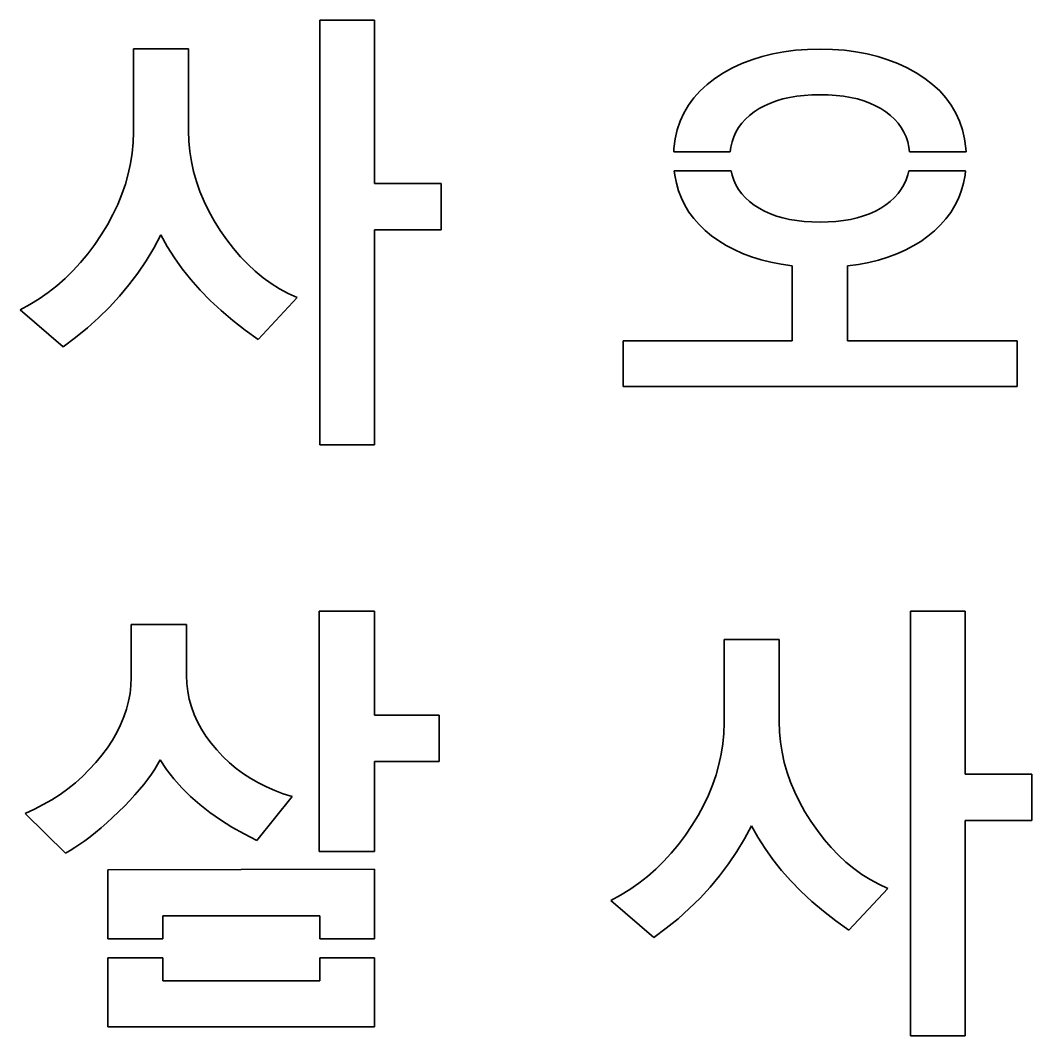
# Model space of a CAD drawing. Extents: x 480 to 710, y 306 to 536.
# Drawn here: x 599.3 to 652.4, y 363 to 416.3 of the extents above; entities that cross this region are included whole.
import ezdxf

# ---------------------------------------------------------------- set-up
doc = ezdxf.new("R2010")
doc.units = 0

msp = doc.modelspace()

# ---------------------------------------------------------------- linework, layer by layer
at = {"color": 7, "lineweight": 35}
for p, q in [((615.006775, 394.014648), (615.006775, 416.29248)), ((651.59375, 397.08667), (630.921204, 397.08667)), ((645.992554, 363.014648), (645.992554, 385.29248))]:
    msp.add_line(p, q, dxfattribs=at)
at = {"color": 7, "lineweight": 35, "ltscale": 0.071892}
for p, q in [((615.006775, 416.29248), (617.882446, 416.29248)), ((617.882446, 394.014648), (615.006775, 394.014648)), ((645.992554, 385.29248), (648.868225, 385.29248)), ((615.006775, 368.100006), (617.882446, 368.100006)), ((617.882446, 367.100006), (615.006775, 367.100006)), ((648.868225, 363.014648), (645.992554, 363.014648))]:
    msp.add_line(p, q, dxfattribs=at)
at = {"color": 7, "lineweight": 35, "ltscale": 0.213943}
for p, q in [((617.882446, 416.29248), (617.882446, 407.734741)), ((648.868225, 385.29248), (648.868225, 376.734741))]:
    msp.add_line(p, q, dxfattribs=at)
at = {"color": 7, "lineweight": 35, "ltscale": 0.109425}
for p, q in [((605.236389, 410.425659), (605.236389, 414.802673)), ((636.222168, 379.425659), (636.222168, 383.802673))]:
    msp.add_line(p, q, dxfattribs=at)
at = {"color": 7, "lineweight": 35, "ltscale": 0.072182}
msp.add_line((605.236389, 414.802673), (608.123657, 414.802673), dxfattribs=at)
at = {"color": 7, "lineweight": 35, "ltscale": 0.107693}
for p, q in [((608.123657, 414.802673), (608.123657, 410.494934)), ((639.109375, 383.802673), (639.109375, 379.494934))]:
    msp.add_line(p, q, dxfattribs=at)
at = {"color": 7, "lineweight": 35, "ltscale": 0.014494}
msp.add_line((638.210022, 414.395569), (638.773071, 414.533813), dxfattribs=at)
at = {"color": 7, "lineweight": 35, "ltscale": 0.014902}
msp.add_line((638.773071, 414.533813), (639.359375, 414.641357), dxfattribs=at)
at = {"color": 7, "lineweight": 35, "ltscale": 0.015358}
msp.add_line((639.359375, 414.641357), (639.968872, 414.71814), dxfattribs=at)
at = {"color": 7, "lineweight": 35, "ltscale": 0.015859}
msp.add_line((639.968872, 414.71814), (640.601563, 414.764221), dxfattribs=at)
at = {"color": 7, "lineweight": 35, "ltscale": 0.016402}
msp.add_line((640.601563, 414.764221), (641.257446, 414.779602), dxfattribs=at)
at = {"color": 7, "lineweight": 35, "ltscale": 0.01624}
msp.add_line((641.257446, 414.779602), (641.90686, 414.764221), dxfattribs=at)
at = {"color": 7, "lineweight": 35, "ltscale": 0.015718}
msp.add_line((641.90686, 414.764221), (642.533875, 414.71814), dxfattribs=at)
at = {"color": 7, "lineweight": 35, "ltscale": 0.015235}
msp.add_line((642.533875, 414.71814), (643.138428, 414.641357), dxfattribs=at)
at = {"color": 7, "lineweight": 35, "ltscale": 0.014802}
msp.add_line((643.138428, 414.641357), (643.720642, 414.533813), dxfattribs=at)
at = {"color": 7, "lineweight": 35, "ltscale": 0.014414}
msp.add_line((643.720642, 414.533813), (644.280396, 414.395569), dxfattribs=at)
at = {"color": 7, "lineweight": 35, "ltscale": 0.013614}
msp.add_line((636.660095, 413.796539), (637.153503, 414.026947), dxfattribs=at)
at = {"color": 7, "lineweight": 35, "ltscale": 0.013848}
msp.add_line((637.153503, 414.026947), (637.670166, 414.226624), dxfattribs=at)
at = {"color": 7, "lineweight": 35, "ltscale": 0.014142}
msp.add_line((637.670166, 414.226624), (638.210022, 414.395569), dxfattribs=at)
at = {"color": 7, "lineweight": 35, "ltscale": 0.014082}
msp.add_line((644.280396, 414.395569), (644.817749, 414.226624), dxfattribs=at)
at = {"color": 7, "lineweight": 35, "ltscale": 0.013809}
for p, q in [((644.817749, 414.226624), (645.332764, 414.026947)), ((608.539429, 407.830017), (608.722351, 407.308838)), ((639.525146, 376.830017), (639.708069, 376.308838))]:
    msp.add_line(p, q, dxfattribs=at)
at = {"color": 7, "lineweight": 35, "ltscale": 0.013595}
msp.add_line((645.332764, 414.026947), (645.825317, 413.796539), dxfattribs=at)
at = {"color": 7, "lineweight": 35, "ltscale": 0.013346}
msp.add_line((635.742859, 413.243591), (636.18988, 413.535431), dxfattribs=at)
at = {"color": 7, "lineweight": 35, "ltscale": 0.013446}
msp.add_line((636.18988, 413.535431), (636.660095, 413.796539), dxfattribs=at)
at = {"color": 7, "lineweight": 35, "ltscale": 0.013445}
msp.add_line((645.825317, 413.796539), (646.295471, 413.535431), dxfattribs=at)
at = {"color": 7, "lineweight": 35, "ltscale": 0.013362}
msp.add_line((646.295471, 413.535431), (646.743225, 413.243591), dxfattribs=at)
at = {"color": 7, "lineweight": 35, "ltscale": 0.012577}
msp.add_line((634.959167, 412.584351), (635.329224, 412.925171), dxfattribs=at)
at = {"color": 7, "lineweight": 35, "ltscale": 0.01305}
msp.add_line((635.329224, 412.925171), (635.742859, 413.243591), dxfattribs=at)
at = {"color": 7, "lineweight": 35, "ltscale": 0.013072}
msp.add_line((646.743225, 413.243591), (647.157959, 412.925171), dxfattribs=at)
at = {"color": 7, "lineweight": 35, "ltscale": 0.012595}
msp.add_line((647.157959, 412.925171), (647.528992, 412.584351), dxfattribs=at)
at = {"color": 7, "lineweight": 35, "ltscale": 0.01221}
msp.add_line((634.632629, 412.221161), (634.959167, 412.584351), dxfattribs=at)
at = {"color": 7, "lineweight": 35, "ltscale": 0.010256}
for p, q in [((640.830017, 412.379944), (640.420654, 412.352936)), ((640.420654, 405.737946), (640.830017, 405.71109))]:
    msp.add_line(p, q, dxfattribs=at)
at = {"color": 7, "lineweight": 35, "ltscale": 0.010688}
for p, q in [((641.257446, 412.388977), (640.830017, 412.379944)), ((640.830017, 405.71109), (641.257446, 405.702148))]:
    msp.add_line(p, q, dxfattribs=at)
at = {"color": 7, "lineweight": 35, "ltscale": 0.010687}
msp.add_line((641.684814, 412.379944), (641.257446, 412.388977), dxfattribs=at)
at = {"color": 7, "lineweight": 35, "ltscale": 0.010249}
msp.add_line((642.093872, 412.352936), (641.684814, 412.379944), dxfattribs=at)
at = {"color": 7, "lineweight": 35, "ltscale": 0.012224}
msp.add_line((647.528992, 412.584351), (647.856384, 412.221161), dxfattribs=at)
at = {"color": 7, "lineweight": 35, "ltscale": 0.011958}
msp.add_line((634.349609, 411.835541), (634.632629, 412.221161), dxfattribs=at)
at = {"color": 7, "lineweight": 35, "ltscale": 0.008239}
msp.add_line((638.645874, 411.947571), (638.345276, 411.812439), dxfattribs=at)
at = {"color": 7, "lineweight": 35, "ltscale": 0.008487}
msp.add_line((638.964539, 412.064667), (638.645874, 411.947571), dxfattribs=at)
at = {"color": 7, "lineweight": 35, "ltscale": 0.008778}
msp.add_line((639.301392, 412.163757), (638.964539, 412.064667), dxfattribs=at)
at = {"color": 7, "lineweight": 35, "ltscale": 0.009103}
msp.add_line((639.656372, 412.244843), (639.301392, 412.163757), dxfattribs=at)
at = {"color": 7, "lineweight": 35, "ltscale": 0.009458}
msp.add_line((640.029419, 412.307892), (639.656372, 412.244843), dxfattribs=at)
at = {"color": 7, "lineweight": 35, "ltscale": 0.009845}
for p, q in [((640.420654, 412.352936), (640.029419, 412.307892)), ((640.029419, 405.782684), (640.420654, 405.737946))]:
    msp.add_line(p, q, dxfattribs=at)
at = {"color": 7, "lineweight": 35, "ltscale": 0.00983}
msp.add_line((642.484497, 412.307892), (642.093872, 412.352936), dxfattribs=at)
at = {"color": 7, "lineweight": 35, "ltscale": 0.009439}
msp.add_line((642.85675, 412.244812), (642.484497, 412.307892), dxfattribs=at)
at = {"color": 7, "lineweight": 35, "ltscale": 0.009078}
msp.add_line((643.210693, 412.163757), (642.85675, 412.244812), dxfattribs=at)
at = {"color": 7, "lineweight": 35, "ltscale": 0.008747}
msp.add_line((643.546265, 412.064667), (643.210693, 412.163757), dxfattribs=at)
at = {"color": 7, "lineweight": 35, "ltscale": 0.008452}
msp.add_line((643.863403, 411.947571), (643.546265, 412.064667), dxfattribs=at)
at = {"color": 7, "lineweight": 35, "ltscale": 0.008199}
msp.add_line((644.162231, 411.812439), (643.863403, 411.947571), dxfattribs=at)
at = {"color": 7, "lineweight": 35, "ltscale": 0.011969}
msp.add_line((647.856384, 412.221161), (648.140137, 411.835541), dxfattribs=at)
at = {"color": 7, "lineweight": 35, "ltscale": 0.011824}
msp.add_line((633.914185, 410.99707), (634.110107, 411.427521), dxfattribs=at)
at = {"color": 7, "lineweight": 35, "ltscale": 0.011828}
msp.add_line((634.110107, 411.427521), (634.349609, 411.835541), dxfattribs=at)
at = {"color": 7, "lineweight": 35, "ltscale": 0.007648}
msp.add_line((637.798584, 411.488159), (637.556091, 411.301636), dxfattribs=at)
at = {"color": 7, "lineweight": 35, "ltscale": 0.007871}
msp.add_line((638.062866, 411.659302), (637.798584, 411.488159), dxfattribs=at)
at = {"color": 7, "lineweight": 35, "ltscale": 0.008031}
msp.add_line((638.345276, 411.812439), (638.062866, 411.659302), dxfattribs=at)
at = {"color": 7, "lineweight": 35, "ltscale": 0.00799}
msp.add_line((644.442749, 411.659302), (644.162231, 411.812439), dxfattribs=at)
at = {"color": 7, "lineweight": 35, "ltscale": 0.007825}
msp.add_line((644.704834, 411.488159), (644.442749, 411.659302), dxfattribs=at)
at = {"color": 7, "lineweight": 35, "ltscale": 0.007604}
msp.add_line((644.945068, 411.301636), (644.704834, 411.488159), dxfattribs=at)
at = {"color": 7, "lineweight": 35, "ltscale": 0.011836}
msp.add_line((648.140137, 411.835541), (648.380249, 411.427521), dxfattribs=at)
at = {"color": 7, "lineweight": 35, "ltscale": 0.011829}
for p, q in [((648.380249, 411.427521), (648.576721, 410.99707)), ((636.749451, 404.258301), (636.330322, 404.477905))]:
    msp.add_line(p, q, dxfattribs=at)
at = {"color": 7, "lineweight": 35, "ltscale": 0.011944}
msp.add_line((633.761841, 410.54425), (633.914185, 410.99707), dxfattribs=at)
at = {"color": 7, "lineweight": 35, "ltscale": 0.006981}
msp.add_line((637.147705, 410.890503), (636.981812, 410.665863), dxfattribs=at)
at = {"color": 7, "lineweight": 35, "ltscale": 0.00714}
msp.add_line((637.339172, 411.102417), (637.147705, 410.890503), dxfattribs=at)
at = {"color": 7, "lineweight": 35, "ltscale": 0.007363}
msp.add_line((637.556091, 411.301636), (637.339172, 411.102417), dxfattribs=at)
at = {"color": 7, "lineweight": 35, "ltscale": 0.007328}
msp.add_line((645.160095, 411.102417), (644.945068, 411.301636), dxfattribs=at)
at = {"color": 7, "lineweight": 35, "ltscale": 0.00711}
msp.add_line((645.349792, 410.890503), (645.160095, 411.102417), dxfattribs=at)
at = {"color": 7, "lineweight": 35, "ltscale": 0.006959}
msp.add_line((645.51416, 410.665863), (645.349792, 410.890503), dxfattribs=at)
at = {"color": 7, "lineweight": 35, "ltscale": 0.011947}
msp.add_line((648.576721, 410.99707), (648.729492, 410.54425), dxfattribs=at)
at = {"color": 7, "lineweight": 35, "ltscale": 0.013773}
for p, q in [((605.219543, 409.875), (605.236389, 410.425659)), ((636.205322, 378.875), (636.222168, 379.425659))]:
    msp.add_line(p, q, dxfattribs=at)
at = {"color": 7, "lineweight": 35, "ltscale": 0.013527}
for p, q in [((608.123657, 410.494934), (608.140259, 409.954102)), ((639.109375, 379.494934), (639.125977, 378.954102))]:
    msp.add_line(p, q, dxfattribs=at)
at = {"color": 7, "lineweight": 35, "ltscale": 0.012188}
msp.add_line((633.652954, 410.069031), (633.761841, 410.54425), dxfattribs=at)
at = {"color": 7, "lineweight": 35, "ltscale": 0.006879}
msp.add_line((636.841431, 410.428528), (636.726563, 410.178497), dxfattribs=at)
at = {"color": 7, "lineweight": 35, "ltscale": 0.006894}
msp.add_line((636.981812, 410.665863), (636.841431, 410.428528), dxfattribs=at)
at = {"color": 7, "lineweight": 35, "ltscale": 0.006877}
msp.add_line((645.653259, 410.428528), (645.51416, 410.665863), dxfattribs=at)
at = {"color": 7, "lineweight": 35, "ltscale": 0.006868}
msp.add_line((645.76709, 410.178497), (645.653259, 410.428528), dxfattribs=at)
at = {"color": 7, "lineweight": 35, "ltscale": 0.01219}
msp.add_line((648.729492, 410.54425), (648.838623, 410.069031), dxfattribs=at)
at = {"color": 7, "lineweight": 35, "ltscale": 0.013755}
for p, q in [((605.168945, 409.327118), (605.219543, 409.875)), ((636.154724, 378.327118), (636.205322, 378.875))]:
    msp.add_line(p, q, dxfattribs=at)
at = {"color": 7, "lineweight": 35, "ltscale": 0.01348}
for p, q in [((608.140259, 409.954102), (608.190186, 409.417206)), ((639.125977, 378.954102), (639.175903, 378.417206))]:
    msp.add_line(p, q, dxfattribs=at)
at = {"color": 7, "lineweight": 35, "ltscale": 0.012548}
msp.add_line((633.587646, 409.571381), (633.652954, 410.069031), dxfattribs=at)
at = {"color": 7, "lineweight": 35, "ltscale": 0.007068}
msp.add_line((636.637268, 409.915771), (636.573486, 409.64032), dxfattribs=at)
at = {"color": 7, "lineweight": 35, "ltscale": 0.006937}
msp.add_line((636.726563, 410.178497), (636.637268, 409.915771), dxfattribs=at)
at = {"color": 7, "lineweight": 35, "ltscale": 0.006931}
msp.add_line((645.855591, 409.915771), (645.76709, 410.178497), dxfattribs=at)
at = {"color": 7, "lineweight": 35, "ltscale": 0.007065}
msp.add_line((645.918823, 409.64032), (645.855591, 409.915771), dxfattribs=at)
at = {"color": 7, "lineweight": 35, "ltscale": 0.012549}
msp.add_line((648.838623, 410.069031), (648.904114, 409.571381), dxfattribs=at)
at = {"color": 7, "lineweight": 35, "ltscale": 0.01379}
for p, q in [((605.084656, 408.782013), (605.168945, 409.327118)), ((636.070435, 377.782013), (636.154724, 378.327118))]:
    msp.add_line(p, q, dxfattribs=at)
at = {"color": 7, "lineweight": 35, "ltscale": 0.013486}
for p, q in [((608.190186, 409.417206), (608.273315, 408.884216)), ((639.175903, 378.417206), (639.259033, 377.884216))]:
    msp.add_line(p, q, dxfattribs=at)
at = {"color": 7, "lineweight": 35, "ltscale": 0.004288}
for p, q in [((633.580505, 409.399994), (633.587646, 409.571381)), ((648.904114, 409.571381), (648.911316, 409.399994))]:
    msp.add_line(p, q, dxfattribs=at)
at = {"color": 7, "lineweight": 35, "ltscale": 0.074025}
msp.add_line((633.580505, 409.399994), (636.541504, 409.399994), dxfattribs=at)
at = {"color": 7, "lineweight": 35, "ltscale": 0.006061}
msp.add_line((636.573486, 409.64032), (636.541504, 409.399994), dxfattribs=at)
at = {"color": 7, "lineweight": 35, "ltscale": 0.00606}
msp.add_line((645.9505, 409.399994), (645.918823, 409.64032), dxfattribs=at)
at = {"color": 7, "lineweight": 35, "ltscale": 0.07402}
msp.add_line((645.9505, 409.399994), (648.911316, 409.399994), dxfattribs=at)
at = {"color": 7, "lineweight": 35, "ltscale": 0.013876}
for p, q in [((604.966614, 408.239685), (605.084656, 408.782013)), ((635.952393, 377.239655), (636.070435, 377.782013))]:
    msp.add_line(p, q, dxfattribs=at)
at = {"color": 7, "lineweight": 35, "ltscale": 0.013543}
for p, q in [((608.273315, 408.884216), (608.389709, 408.355164)), ((639.259033, 377.884216), (639.375488, 377.355164))]:
    msp.add_line(p, q, dxfattribs=at)
at = {"color": 7, "lineweight": 35, "ltscale": 0.014013}
msp.add_line((604.81488, 407.700104), (604.966614, 408.239685), dxfattribs=at)
at = {"color": 7, "lineweight": 35, "ltscale": 0.013652}
msp.add_line((608.389709, 408.355164), (608.539429, 407.830017), dxfattribs=at)
at = {"color": 7, "lineweight": 35, "ltscale": 0.005923}
msp.add_line((633.632202, 408.164612), (633.605286, 408.399994), dxfattribs=at)
at = {"color": 7, "lineweight": 35, "ltscale": 0.074515}
msp.add_line((636.585876, 408.399994), (633.605286, 408.399994), dxfattribs=at)
at = {"color": 7, "lineweight": 35, "ltscale": 0.010677}
msp.add_line((633.715088, 407.745667), (633.632202, 408.164612), dxfattribs=at)
at = {"color": 7, "lineweight": 35, "ltscale": 0.005754}
msp.add_line((636.585876, 408.399994), (636.637268, 408.175629), dxfattribs=at)
at = {"color": 7, "lineweight": 35, "ltscale": 0.006999}
for p, q in [((636.637268, 408.175629), (636.726563, 407.910278)), ((636.981812, 407.419464), (637.147705, 407.19397))]:
    msp.add_line(p, q, dxfattribs=at)
at = {"color": 7, "lineweight": 35, "ltscale": 0.00697}
msp.add_line((645.766174, 407.916748), (645.855103, 408.181), dxfattribs=at)
at = {"color": 7, "lineweight": 35, "ltscale": 0.005617}
msp.add_line((645.855103, 408.181), (645.905273, 408.399994), dxfattribs=at)
at = {"color": 7, "lineweight": 35, "ltscale": 0.074535}
msp.add_line((648.886658, 408.399994), (645.905273, 408.399994), dxfattribs=at)
at = {"color": 7, "lineweight": 35, "ltscale": 0.010735}
msp.add_line((648.859192, 408.159973), (648.775757, 407.738739), dxfattribs=at)
at = {"color": 7, "lineweight": 35, "ltscale": 0.00604}
msp.add_line((648.886658, 408.399994), (648.859192, 408.159973), dxfattribs=at)
at = {"color": 7, "lineweight": 35, "ltscale": 0.014199}
for p, q in [((604.629395, 407.1633), (604.81488, 407.700104)), ((635.615112, 376.1633), (635.800598, 376.700104))]:
    msp.add_line(p, q, dxfattribs=at)
at = {"color": 7, "lineweight": 35, "ltscale": 0.087195}
for p, q in [((617.882446, 407.734741), (621.370239, 407.734741)), ((621.370239, 405.297913), (617.882446, 405.297913))]:
    msp.add_line(p, q, dxfattribs=at)
at = {"color": 7, "lineweight": 35, "ltscale": 0.060921}
for p, q in [((621.370239, 407.734741), (621.370239, 405.297913)), ((621.266296, 379.829865), (621.266296, 377.393036)), ((652.355957, 376.734741), (652.355957, 374.297913))]:
    msp.add_line(p, q, dxfattribs=at)
at = {"color": 7, "lineweight": 35, "ltscale": 0.010475}
msp.add_line((633.831055, 407.343018), (633.715088, 407.745667), dxfattribs=at)
at = {"color": 7, "lineweight": 35, "ltscale": 0.006925}
msp.add_line((636.726563, 407.910278), (636.841431, 407.658234), dxfattribs=at)
at = {"color": 7, "lineweight": 35, "ltscale": 0.006924}
msp.add_line((636.841431, 407.658234), (636.981812, 407.419464), dxfattribs=at)
at = {"color": 7, "lineweight": 35, "ltscale": 0.006908}
msp.add_line((645.512085, 407.427094), (645.651855, 407.665466), dxfattribs=at)
at = {"color": 7, "lineweight": 35, "ltscale": 0.006902}
msp.add_line((645.651855, 407.665466), (645.766174, 407.916748), dxfattribs=at)
at = {"color": 7, "lineweight": 35, "ltscale": 0.010537}
msp.add_line((648.775757, 407.738739), (648.658936, 407.333771), dxfattribs=at)
at = {"color": 7, "lineweight": 35, "ltscale": 0.014431}
for p, q in [((604.410217, 406.629272), (604.629395, 407.1633)), ((635.395935, 375.629272), (635.615112, 376.1633))]:
    msp.add_line(p, q, dxfattribs=at)
at = {"color": 7, "lineweight": 35, "ltscale": 0.014016}
for p, q in [((608.722351, 407.308838), (608.938538, 406.791565)), ((639.708069, 376.308838), (639.924255, 375.791565))]:
    msp.add_line(p, q, dxfattribs=at)
at = {"color": 7, "lineweight": 35, "ltscale": 0.010354}
msp.add_line((633.980225, 406.956635), (633.831055, 407.343018), dxfattribs=at)
at = {"color": 7, "lineweight": 35, "ltscale": 0.007146}
msp.add_line((637.147705, 407.19397), (637.339172, 406.98175), dxfattribs=at)
at = {"color": 7, "lineweight": 35, "ltscale": 0.007136}
msp.add_line((645.156372, 406.989136), (645.346924, 407.20166), dxfattribs=at)
at = {"color": 7, "lineweight": 35, "ltscale": 0.006987}
msp.add_line((645.346924, 407.20166), (645.512085, 407.427094), dxfattribs=at)
at = {"color": 7, "lineweight": 35, "ltscale": 0.010417}
msp.add_line((648.658936, 407.333771), (648.508728, 406.945099), dxfattribs=at)
at = {"color": 7, "lineweight": 35, "ltscale": 0.01471}
for p, q in [((604.157288, 406.098022), (604.410217, 406.629272)), ((635.143005, 375.098022), (635.395935, 375.629272))]:
    msp.add_line(p, q, dxfattribs=at)
at = {"color": 7, "lineweight": 35, "ltscale": 0.014269}
for p, q in [((608.938538, 406.791565), (609.187988, 406.278198)), ((639.924255, 375.791565), (640.173706, 375.278198))]:
    msp.add_line(p, q, dxfattribs=at)
at = {"color": 7, "lineweight": 35, "ltscale": 0.010314}
msp.add_line((634.162537, 406.586548), (633.980225, 406.956635), dxfattribs=at)
at = {"color": 7, "lineweight": 35, "ltscale": 0.010355}
msp.add_line((634.37793, 406.232758), (634.162537, 406.586548), dxfattribs=at)
at = {"color": 7, "lineweight": 35, "ltscale": 0.007358}
msp.add_line((637.339172, 406.98175), (637.556091, 406.782837), dxfattribs=at)
at = {"color": 7, "lineweight": 35, "ltscale": 0.007635}
msp.add_line((637.556091, 406.782837), (637.798584, 406.597168), dxfattribs=at)
at = {"color": 7, "lineweight": 35, "ltscale": 0.007857}
msp.add_line((637.798584, 406.597168), (638.062866, 406.427124), dxfattribs=at)
at = {"color": 7, "lineweight": 35, "ltscale": 0.007846}
msp.add_line((644.435974, 406.431793), (644.699036, 406.602966), dxfattribs=at)
at = {"color": 7, "lineweight": 35, "ltscale": 0.007628}
msp.add_line((644.699036, 406.602966), (644.94043, 406.789581), dxfattribs=at)
at = {"color": 7, "lineweight": 35, "ltscale": 0.007351}
msp.add_line((644.94043, 406.789581), (645.156372, 406.989136), dxfattribs=at)
at = {"color": 7, "lineweight": 35, "ltscale": 0.010425}
msp.add_line((648.325195, 406.572693), (648.108215, 406.216583), dxfattribs=at)
at = {"color": 7, "lineweight": 35, "ltscale": 0.010379}
msp.add_line((648.508728, 406.945099), (648.325195, 406.572693), dxfattribs=at)
at = {"color": 7, "lineweight": 35, "ltscale": 0.01503}
for p, q in [((603.870667, 405.56955), (604.157288, 406.098022)), ((634.856384, 374.56955), (635.143005, 375.098022))]:
    msp.add_line(p, q, dxfattribs=at)
at = {"color": 7, "lineweight": 35, "ltscale": 0.014566}
for p, q in [((609.187988, 406.278198), (609.470703, 405.768768)), ((640.173706, 375.278198), (640.456421, 374.768768))]:
    msp.add_line(p, q, dxfattribs=at)
at = {"color": 7, "lineweight": 35, "ltscale": 0.01048}
msp.add_line((634.626526, 405.895233), (634.37793, 406.232758), dxfattribs=at)
at = {"color": 7, "lineweight": 35, "ltscale": 0.00802}
msp.add_line((638.062866, 406.427124), (638.345276, 406.274963), dxfattribs=at)
at = {"color": 7, "lineweight": 35, "ltscale": 0.00823}
msp.add_line((638.345276, 406.274963), (638.645874, 406.140717), dxfattribs=at)
at = {"color": 7, "lineweight": 35, "ltscale": 0.008481}
msp.add_line((638.645874, 406.140717), (638.964539, 406.024353), dxfattribs=at)
at = {"color": 7, "lineweight": 35, "ltscale": 0.008774}
msp.add_line((638.964539, 406.024353), (639.301392, 405.925903), dxfattribs=at)
at = {"color": 7, "lineweight": 35, "ltscale": 0.008736}
msp.add_line((643.203491, 405.927338), (643.538574, 406.026428), dxfattribs=at)
at = {"color": 7, "lineweight": 35, "ltscale": 0.008453}
msp.add_line((643.538574, 406.026428), (643.855774, 406.143555), dxfattribs=at)
at = {"color": 7, "lineweight": 35, "ltscale": 0.008204}
msp.add_line((643.855774, 406.143555), (644.154846, 406.278656), dxfattribs=at)
at = {"color": 7, "lineweight": 35, "ltscale": 0.008003}
msp.add_line((644.154846, 406.278656), (644.435974, 406.431793), dxfattribs=at)
at = {"color": 7, "lineweight": 35, "ltscale": 0.010551}
msp.add_line((648.108215, 406.216583), (647.85791, 405.87677), dxfattribs=at)
at = {"color": 7, "lineweight": 35, "ltscale": 0.015391}
for p, q in [((603.550293, 405.043854), (603.870667, 405.56955)), ((634.536011, 374.043854), (634.856384, 374.56955))]:
    msp.add_line(p, q, dxfattribs=at)
at = {"color": 7, "lineweight": 35, "ltscale": 0.014903}
for p, q in [((609.470703, 405.768768), (609.786682, 405.263275)), ((640.456421, 374.768768), (640.7724, 374.263275))]:
    msp.add_line(p, q, dxfattribs=at)
at = {"color": 7, "lineweight": 35, "ltscale": 0.010683}
msp.add_line((634.908325, 405.574005), (634.626526, 405.895233), dxfattribs=at)
at = {"color": 7, "lineweight": 35, "ltscale": 0.010958}
msp.add_line((635.223145, 405.269043), (634.908325, 405.574005), dxfattribs=at)
at = {"color": 7, "lineweight": 35, "ltscale": 0.0091}
msp.add_line((639.301392, 405.925903), (639.656372, 405.845337), dxfattribs=at)
at = {"color": 7, "lineweight": 35, "ltscale": 0.009457}
msp.add_line((639.656372, 405.845337), (640.029419, 405.782684), dxfattribs=at)
at = {"color": 7, "lineweight": 35, "ltscale": 0.010635}
msp.add_line((641.257446, 405.702148), (641.682739, 405.711151), dxfattribs=at)
at = {"color": 7, "lineweight": 35, "ltscale": 0.010202}
msp.add_line((641.682739, 405.711151), (642.089905, 405.738159), dxfattribs=at)
at = {"color": 7, "lineweight": 35, "ltscale": 0.009795}
msp.add_line((642.089905, 405.738159), (642.479126, 405.783203), dxfattribs=at)
at = {"color": 7, "lineweight": 35, "ltscale": 0.009412}
msp.add_line((642.479126, 405.783203), (642.850281, 405.846283), dxfattribs=at)
at = {"color": 7, "lineweight": 35, "ltscale": 0.00906}
msp.add_line((642.850281, 405.846283), (643.203491, 405.927338), dxfattribs=at)
at = {"color": 7, "lineweight": 35, "ltscale": 0.011038}
msp.add_line((647.574219, 405.553223), (647.257141, 405.245972), dxfattribs=at)
at = {"color": 7, "lineweight": 35, "ltscale": 0.010758}
msp.add_line((647.85791, 405.87677), (647.574219, 405.553223), dxfattribs=at)
at = {"color": 7, "lineweight": 35, "ltscale": 0.015434}
for p, q in [((603.204285, 404.532593), (603.550293, 405.043854)), ((634.190002, 373.532593), (634.536011, 374.043854))]:
    msp.add_line(p, q, dxfattribs=at)
at = {"color": 7, "lineweight": 35, "ltscale": 0.01963}
for p, q in [((606.680054, 405.032288), (606.306396, 404.341675)), ((637.665771, 374.032288), (637.292175, 373.341675))]:
    msp.add_line(p, q, dxfattribs=at)
at = {"color": 7, "lineweight": 35, "ltscale": 0.017219}
for p, q in [((607.011719, 404.42865), (606.680054, 405.032288)), ((637.997437, 373.42865), (637.665771, 374.032288))]:
    msp.add_line(p, q, dxfattribs=at)
at = {"color": 7, "lineweight": 35, "ltscale": 0.014873}
for p, q in [((609.786682, 405.263275), (610.126343, 404.774872)), ((640.7724, 374.263275), (641.112061, 373.774872))]:
    msp.add_line(p, q, dxfattribs=at)
at = {"color": 7, "lineweight": 35, "ltscale": 0.282082}
for p, q in [((617.882446, 405.297913), (617.882446, 394.014648)), ((648.868225, 374.297913), (648.868225, 363.014648))]:
    msp.add_line(p, q, dxfattribs=at)
at = {"color": 7, "lineweight": 35, "ltscale": 0.01118}
msp.add_line((635.567139, 404.983276), (635.223145, 405.269043), dxfattribs=at)
at = {"color": 7, "lineweight": 35, "ltscale": 0.011341}
msp.add_line((635.936218, 404.719543), (635.567139, 404.983276), dxfattribs=at)
at = {"color": 7, "lineweight": 35, "ltscale": 0.011379}
msp.add_line((646.911194, 404.958344), (646.540894, 404.693695), dxfattribs=at)
at = {"color": 7, "lineweight": 35, "ltscale": 0.011247}
msp.add_line((647.257141, 405.245972), (646.911194, 404.958344), dxfattribs=at)
at = {"color": 7, "lineweight": 35, "ltscale": 0.015157}
for p, q in [((602.840698, 404.047424), (603.204285, 404.532593)), ((633.826416, 373.047424), (634.190002, 373.532593))]:
    msp.add_line(p, q, dxfattribs=at)
at = {"color": 7, "lineweight": 35, "ltscale": 0.017459}
for p, q in [((607.383118, 403.837219), (607.011719, 404.42865)), ((638.368835, 372.837219), (637.997437, 373.42865))]:
    msp.add_line(p, q, dxfattribs=at)
at = {"color": 7, "lineweight": 35, "ltscale": 0.01447}
for p, q in [((610.126343, 404.774872), (610.480103, 404.316742)), ((641.112061, 373.774872), (641.46582, 373.316742))]:
    msp.add_line(p, q, dxfattribs=at)
at = {"color": 7, "lineweight": 35, "ltscale": 0.011557}
msp.add_line((636.330322, 404.477905), (635.936218, 404.719543), dxfattribs=at)
at = {"color": 7, "lineweight": 35, "ltscale": 0.011817}
msp.add_line((646.146179, 404.452026), (645.727112, 404.233337), dxfattribs=at)
at = {"color": 7, "lineweight": 35, "ltscale": 0.011571}
msp.add_line((646.540894, 404.693695), (646.146179, 404.452026), dxfattribs=at)
at = {"color": 7, "lineweight": 35, "ltscale": 0.014916}
for p, q in [((602.459595, 403.588348), (602.840698, 404.047424)), ((633.445313, 372.588348), (633.826416, 373.047424))]:
    msp.add_line(p, q, dxfattribs=at)
at = {"color": 7, "lineweight": 35, "ltscale": 0.019517}
for p, q in [((606.306396, 404.341675), (605.901611, 403.674133)), ((637.292175, 373.341675), (636.887329, 372.674164))]:
    msp.add_line(p, q, dxfattribs=at)
at = {"color": 7, "lineweight": 35, "ltscale": 0.014106}
for p, q in [((610.480103, 404.316742), (610.8479, 403.888855)), ((641.46582, 373.316742), (641.833618, 372.888855))]:
    msp.add_line(p, q, dxfattribs=at)
at = {"color": 7, "lineweight": 35, "ltscale": 0.013784}
for p, q in [((610.8479, 403.888855), (611.229858, 403.491211)), ((641.833618, 372.888855), (642.215576, 372.491211))]:
    msp.add_line(p, q, dxfattribs=at)
at = {"color": 7, "lineweight": 35, "ltscale": 0.012155}
msp.add_line((637.193726, 404.06076), (636.749451, 404.258301), dxfattribs=at)
at = {"color": 7, "lineweight": 35, "ltscale": 0.012525}
msp.add_line((637.662964, 403.885254), (637.193726, 404.06076), dxfattribs=at)
at = {"color": 7, "lineweight": 35, "ltscale": 0.012941}
msp.add_line((638.157349, 403.731842), (637.662964, 403.885254), dxfattribs=at)
at = {"color": 7, "lineweight": 35, "ltscale": 0.012861}
msp.add_line((644.815918, 403.864929), (644.32373, 403.71521), dxfattribs=at)
at = {"color": 7, "lineweight": 35, "ltscale": 0.012466}
msp.add_line((645.283691, 404.037659), (644.815918, 403.864929), dxfattribs=at)
at = {"color": 7, "lineweight": 35, "ltscale": 0.012117}
msp.add_line((645.727112, 404.233337), (645.283691, 404.037659), dxfattribs=at)
at = {"color": 7, "lineweight": 35, "ltscale": 0.014714}
for p, q in [((602.060913, 403.155365), (602.459595, 403.588348)), ((633.046631, 372.155365), (633.445313, 372.588348))]:
    msp.add_line(p, q, dxfattribs=at)
at = {"color": 7, "lineweight": 35, "ltscale": 0.019451}
for p, q in [((605.901611, 403.674133), (605.465637, 403.029724)), ((636.887329, 372.674164), (636.451416, 372.029724))]:
    msp.add_line(p, q, dxfattribs=at)
at = {"color": 7, "lineweight": 35, "ltscale": 0.017756}
msp.add_line((607.79425, 403.258057), (607.383118, 403.837219), dxfattribs=at)
at = {"color": 7, "lineweight": 35, "ltscale": 0.013504}
for p, q in [((611.229858, 403.491211), (611.625854, 403.12384)), ((642.215576, 372.491211), (642.611572, 372.12384))]:
    msp.add_line(p, q, dxfattribs=at)
at = {"color": 7, "lineweight": 35, "ltscale": 0.013394}
msp.add_line((638.676758, 403.600464), (638.157349, 403.731842), dxfattribs=at)
at = {"color": 7, "lineweight": 35, "ltscale": 0.013882}
msp.add_line((639.221191, 403.49115), (638.676758, 403.600464), dxfattribs=at)
at = {"color": 7, "lineweight": 35, "ltscale": 0.014406}
msp.add_line((639.790771, 403.4039), (639.221191, 403.49115), dxfattribs=at)
at = {"color": 7, "lineweight": 35, "ltscale": 0.098165}
for p, q in [((639.790771, 399.477295), (639.790771, 403.4039)), ((642.70105, 403.4039), (642.70105, 399.477295))]:
    msp.add_line(p, q, dxfattribs=at)
at = {"color": 7, "lineweight": 35, "ltscale": 0.014276}
msp.add_line((643.266357, 403.48468), (642.70105, 403.4039), dxfattribs=at)
at = {"color": 7, "lineweight": 35, "ltscale": 0.013769}
msp.add_line((643.807251, 403.58844), (643.266357, 403.48468), dxfattribs=at)
at = {"color": 7, "lineweight": 35, "ltscale": 0.013295}
msp.add_line((644.32373, 403.71521), (643.807251, 403.58844), dxfattribs=at)
at = {"color": 7, "lineweight": 35, "ltscale": 0.014551}
for p, q in [((601.644714, 402.748505), (602.060913, 403.155365)), ((632.630432, 371.748505), (633.046631, 372.155365))]:
    msp.add_line(p, q, dxfattribs=at)
at = {"color": 7, "lineweight": 35, "ltscale": 0.019433}
msp.add_line((605.465637, 403.029724), (604.998535, 402.408386), dxfattribs=at)
at = {"color": 7, "lineweight": 35, "ltscale": 0.018109}
msp.add_line((608.245117, 402.691101), (607.79425, 403.258057), dxfattribs=at)
at = {"color": 7, "lineweight": 35, "ltscale": 0.013272}
for p, q in [((611.625854, 403.12384), (612.03595, 402.786743)), ((642.611572, 372.12384), (643.021667, 371.786743))]:
    msp.add_line(p, q, dxfattribs=at)
at = {"color": 7, "lineweight": 35, "ltscale": 0.013089}
for p, q in [((612.03595, 402.786743), (612.460144, 402.479889)), ((643.021667, 371.786743), (643.445862, 371.479889))]:
    msp.add_line(p, q, dxfattribs=at)
at = {"color": 7, "lineweight": 35, "ltscale": 0.014351}
msp.add_line((600.759583, 402.013062), (601.210938, 402.367737), dxfattribs=at)
at = {"color": 7, "lineweight": 35, "ltscale": 0.01443}
for p, q in [((601.210938, 402.367737), (601.644714, 402.748505)), ((632.196655, 371.367737), (632.630432, 371.748505))]:
    msp.add_line(p, q, dxfattribs=at)
at = {"color": 7, "lineweight": 35, "ltscale": 0.019465}
for p, q in [((604.998535, 402.408386), (604.500183, 401.81015)), ((635.984253, 371.408386), (635.485901, 370.81015))]:
    msp.add_line(p, q, dxfattribs=at)
at = {"color": 7, "lineweight": 35, "ltscale": 0.018513}
for p, q in [((608.735718, 402.136414), (608.245117, 402.691101)), ((639.721436, 371.136414), (639.230835, 371.691101))]:
    msp.add_line(p, q, dxfattribs=at)
at = {"color": 7, "lineweight": 35, "ltscale": 0.012957}
for p, q in [((612.460144, 402.479889), (612.898438, 402.203278)), ((643.445862, 371.479889), (643.884155, 371.203278))]:
    msp.add_line(p, q, dxfattribs=at)
at = {"color": 7, "lineweight": 35, "ltscale": 0.014313}
msp.add_line((600.29071, 401.684509), (600.759583, 402.013062), dxfattribs=at)
at = {"color": 7, "lineweight": 35, "ltscale": 0.019545}
msp.add_line((604.500183, 401.81015), (603.970642, 401.235016), dxfattribs=at)
at = {"color": 7, "lineweight": 35, "ltscale": 0.018966}
msp.add_line((609.266052, 401.593964), (608.735718, 402.136414), dxfattribs=at)
at = {"color": 7, "lineweight": 35, "ltscale": 0.074776}
for p, q in [((613.817261, 401.740845), (611.784668, 399.54657)), ((644.802979, 370.740875), (642.770386, 368.54657))]:
    msp.add_line(p, q, dxfattribs=at)
at = {"color": 7, "lineweight": 35, "ltscale": 0.012876}
msp.add_line((612.898438, 402.203278), (613.350769, 401.95694), dxfattribs=at)
at = {"color": 7, "lineweight": 35, "ltscale": 0.012853}
msp.add_line((613.350769, 401.95694), (613.817261, 401.740845), dxfattribs=at)
at = {"color": 7, "lineweight": 35, "ltscale": 0.014369}
for p, q in [((599.300293, 401.105682), (599.80426, 401.38205)), ((630.286011, 370.105682), (630.789978, 370.38205))]:
    msp.add_line(p, q, dxfattribs=at)
at = {"color": 7, "lineweight": 35, "ltscale": 0.01432}
for p, q in [((599.80426, 401.38205), (600.29071, 401.684509)), ((630.789978, 370.38205), (631.276428, 370.684509))]:
    msp.add_line(p, q, dxfattribs=at)
at = {"color": 7, "lineweight": 35, "ltscale": 0.019671}
msp.add_line((603.970642, 401.235016), (603.409973, 400.682983), dxfattribs=at)
at = {"color": 7, "lineweight": 35, "ltscale": 0.019463}
msp.add_line((609.836121, 401.063751), (609.266052, 401.593964), dxfattribs=at)
at = {"color": 7, "lineweight": 35, "ltscale": 0.074095}
for p, q in [((601.540771, 399.165466), (599.300293, 401.105682)), ((632.526489, 368.165466), (630.286011, 370.105682))]:
    msp.add_line(p, q, dxfattribs=at)
at = {"color": 7, "lineweight": 35, "ltscale": 0.019845}
msp.add_line((603.409973, 400.682983), (602.818054, 400.154053), dxfattribs=at)
at = {"color": 7, "lineweight": 35, "ltscale": 0.020002}
for p, q in [((610.445923, 400.545776), (609.836121, 401.063751)), ((641.431641, 369.545776), (640.821838, 370.063751))]:
    msp.add_line(p, q, dxfattribs=at)
at = {"color": 7, "lineweight": 35, "ltscale": 0.020064}
for p, q in [((602.818054, 400.154053), (602.195007, 399.648193)), ((633.803833, 369.154053), (633.180786, 368.648193))]:
    msp.add_line(p, q, dxfattribs=at)
at = {"color": 7, "lineweight": 35, "ltscale": 0.020579}
msp.add_line((611.095398, 400.040039), (610.445923, 400.545776), dxfattribs=at)
at = {"color": 7, "lineweight": 35, "ltscale": 0.020326}
msp.add_line((602.195007, 399.648193), (601.540771, 399.165466), dxfattribs=at)
at = {"color": 7, "lineweight": 35, "ltscale": 0.021193}
msp.add_line((611.784668, 399.54657), (611.095398, 400.040039), dxfattribs=at)
at = {"color": 7, "lineweight": 35, "ltscale": 0.059766}
for p, q in [((630.921204, 397.08667), (630.921204, 399.477295)), ((651.59375, 399.477295), (651.59375, 397.08667))]:
    msp.add_line(p, q, dxfattribs=at)
at = {"color": 7, "lineweight": 35, "ltscale": 0.221739}
msp.add_line((630.921204, 399.477295), (639.790771, 399.477295), dxfattribs=at)
at = {"color": 7, "lineweight": 35, "ltscale": 0.222318}
msp.add_line((642.70105, 399.477295), (651.59375, 399.477295), dxfattribs=at)
at = {"color": 7, "lineweight": 35, "ltscale": 0.315285}
msp.add_line((614.983704, 372.681091), (614.983704, 385.29248), dxfattribs=at)
at = {"color": 7, "lineweight": 35, "ltscale": 0.072469}
for p, q in [((614.983704, 385.29248), (617.882446, 385.29248)), ((617.882446, 372.681091), (614.983704, 372.681091))]:
    msp.add_line(p, q, dxfattribs=at)
at = {"color": 7, "lineweight": 35, "ltscale": 0.136565}
msp.add_line((617.882446, 385.29248), (617.882446, 379.829865), dxfattribs=at)
at = {"color": 7, "lineweight": 35, "ltscale": 0.069293}
msp.add_line((605.120911, 381.816284), (605.120911, 384.588013), dxfattribs=at)
at = {"color": 7, "lineweight": 35, "ltscale": 0.07247}
msp.add_line((605.120911, 384.588013), (608.019714, 384.588013), dxfattribs=at)
at = {"color": 7, "lineweight": 35, "ltscale": 0.066984}
msp.add_line((608.019714, 384.588013), (608.019714, 381.908661), dxfattribs=at)
at = {"color": 7, "lineweight": 35, "ltscale": 0.07218}
for p, q in [((636.222168, 383.802673), (639.109375, 383.802673)), ((603.885193, 368.100006), (606.7724, 368.100006)), ((606.7724, 367.100006), (603.885193, 367.100006))]:
    msp.add_line(p, q, dxfattribs=at)
at = {"color": 7, "lineweight": 35, "ltscale": 0.01054}
msp.add_line((605.105469, 381.394958), (605.120911, 381.816284), dxfattribs=at)
at = {"color": 7, "lineweight": 35, "ltscale": 0.010546}
msp.add_line((608.019714, 381.908661), (608.035583, 381.487122), dxfattribs=at)
at = {"color": 7, "lineweight": 35, "ltscale": 0.010434}
msp.add_line((608.035583, 381.487122), (608.083252, 381.07251), dxfattribs=at)
at = {"color": 7, "lineweight": 35, "ltscale": 0.010573}
msp.add_line((604.981628, 380.560669), (605.059021, 380.97644), dxfattribs=at)
at = {"color": 7, "lineweight": 35, "ltscale": 0.010527}
msp.add_line((605.059021, 380.97644), (605.105469, 381.394958), dxfattribs=at)
at = {"color": 7, "lineweight": 35, "ltscale": 0.010383}
msp.add_line((608.083252, 381.07251), (608.162598, 380.664856), dxfattribs=at)
at = {"color": 7, "lineweight": 35, "ltscale": 0.010674}
msp.add_line((604.873291, 380.147675), (604.981628, 380.560669), dxfattribs=at)
at = {"color": 7, "lineweight": 35, "ltscale": 0.010398}
msp.add_line((608.162598, 380.664856), (608.273804, 380.264099), dxfattribs=at)
at = {"color": 7, "lineweight": 35, "ltscale": 0.01083}
msp.add_line((604.734009, 379.737457), (604.873291, 380.147675), dxfattribs=at)
at = {"color": 7, "lineweight": 35, "ltscale": 0.010474}
msp.add_line((608.273804, 380.264099), (608.416687, 379.87027), dxfattribs=at)
at = {"color": 7, "lineweight": 35, "ltscale": 0.011039}
msp.add_line((604.563782, 379.330017), (604.734009, 379.737457), dxfattribs=at)
at = {"color": 7, "lineweight": 35, "ltscale": 0.010612}
msp.add_line((608.416687, 379.87027), (608.59137, 379.483398), dxfattribs=at)
at = {"color": 7, "lineweight": 35, "ltscale": 0.010811}
msp.add_line((608.59137, 379.483398), (608.797791, 379.103424), dxfattribs=at)
at = {"color": 7, "lineweight": 35, "ltscale": 0.084596}
for p, q in [((617.882446, 379.829865), (621.266296, 379.829865)), ((621.266296, 377.393036), (617.882446, 377.393036))]:
    msp.add_line(p, q, dxfattribs=at)
at = {"color": 7, "lineweight": 35, "ltscale": 0.011603}
for p, q in [((604.130493, 378.523438), (604.36261, 378.925354)), ((610.630615, 377.038818), (611.002808, 376.761536))]:
    msp.add_line(p, q, dxfattribs=at)
at = {"color": 7, "lineweight": 35, "ltscale": 0.011298}
msp.add_line((604.36261, 378.925354), (604.563782, 379.330017), dxfattribs=at)
at = {"color": 7, "lineweight": 35, "ltscale": 0.011065}
msp.add_line((608.797791, 379.103424), (609.036011, 378.730408), dxfattribs=at)
at = {"color": 7, "lineweight": 35, "ltscale": 0.01195}
msp.add_line((603.867432, 378.124329), (604.130493, 378.523438), dxfattribs=at)
at = {"color": 7, "lineweight": 35, "ltscale": 0.011372}
msp.add_line((609.036011, 378.730408), (609.305969, 378.364319), dxfattribs=at)
at = {"color": 7, "lineweight": 35, "ltscale": 0.011727}
for p, q in [((609.305969, 378.364319), (609.607666, 378.005127)), ((609.933044, 377.660614), (610.274048, 377.338531))]:
    msp.add_line(p, q, dxfattribs=at)
at = {"color": 7, "lineweight": 35, "ltscale": 0.012338}
msp.add_line((603.573364, 377.727966), (603.867432, 378.124329), dxfattribs=at)
at = {"color": 7, "lineweight": 35, "ltscale": 0.011847}
msp.add_line((609.607666, 378.005127), (609.933044, 377.660614), dxfattribs=at)
at = {"color": 7, "lineweight": 35, "ltscale": 0.012484}
for p, q in [((602.917419, 376.973572), (603.254639, 377.341858)), ((602.561707, 376.623077), (602.917419, 376.973572))]:
    msp.add_line(p, q, dxfattribs=at)
at = {"color": 7, "lineweight": 35, "ltscale": 0.012517}
msp.add_line((603.254639, 377.341858), (603.573364, 377.727966), dxfattribs=at)
at = {"color": 7, "lineweight": 35, "ltscale": 0.007281}
msp.add_line((606.503906, 377.241974), (606.35437, 376.992065), dxfattribs=at)
at = {"color": 7, "lineweight": 35, "ltscale": 0.006899}
msp.add_line((606.63385, 377.485413), (606.503906, 377.241974), dxfattribs=at)
at = {"color": 7, "lineweight": 35, "ltscale": 0.015263}
msp.add_line((606.975708, 376.979584), (606.63385, 377.485413), dxfattribs=at)
at = {"color": 7, "lineweight": 35, "ltscale": 0.011645}
msp.add_line((610.274048, 377.338531), (610.630615, 377.038818), dxfattribs=at)
at = {"color": 7, "lineweight": 35, "ltscale": 0.117799}
msp.add_line((617.882446, 377.393036), (617.882446, 372.681091), dxfattribs=at)
at = {"color": 7, "lineweight": 35, "ltscale": 0.014012}
msp.add_line((635.800598, 376.700104), (635.952393, 377.239655), dxfattribs=at)
at = {"color": 7, "lineweight": 35, "ltscale": 0.013651}
msp.add_line((639.375488, 377.355164), (639.525146, 376.830017), dxfattribs=at)
at = {"color": 7, "lineweight": 35, "ltscale": 0.008091}
msp.add_line((606.185181, 376.735657), (605.996338, 376.472809), dxfattribs=at)
at = {"color": 7, "lineweight": 35, "ltscale": 0.00768}
msp.add_line((606.35437, 376.992065), (606.185181, 376.735657), dxfattribs=at)
at = {"color": 7, "lineweight": 35, "ltscale": 0.015431}
msp.add_line((607.354492, 376.492218), (606.975708, 376.979584), dxfattribs=at)
at = {"color": 7, "lineweight": 35, "ltscale": 0.011601}
msp.add_line((611.002808, 376.761536), (611.390564, 376.506653), dxfattribs=at)
at = {"color": 7, "lineweight": 35, "ltscale": 0.087193}
for p, q in [((648.868225, 376.734741), (652.355957, 376.734741)), ((652.355957, 374.297913), (648.868225, 374.297913))]:
    msp.add_line(p, q, dxfattribs=at)
at = {"color": 7, "lineweight": 35, "ltscale": 0.012584}
msp.add_line((601.794861, 375.975403), (602.1875, 376.290344), dxfattribs=at)
at = {"color": 7, "lineweight": 35, "ltscale": 0.012519}
msp.add_line((602.1875, 376.290344), (602.561707, 376.623077), dxfattribs=at)
at = {"color": 7, "lineweight": 35, "ltscale": 0.008946}
msp.add_line((605.787842, 376.203491), (605.559814, 375.927704), dxfattribs=at)
at = {"color": 7, "lineweight": 35, "ltscale": 0.008515}
msp.add_line((605.996338, 376.472809), (605.787842, 376.203491), dxfattribs=at)
at = {"color": 7, "lineweight": 35, "ltscale": 0.015667}
msp.add_line((607.770264, 376.023346), (607.354492, 376.492218), dxfattribs=at)
at = {"color": 7, "lineweight": 35, "ltscale": 0.011638}
msp.add_line((611.390564, 376.506653), (611.793884, 376.27417), dxfattribs=at)
at = {"color": 7, "lineweight": 35, "ltscale": 0.011717}
msp.add_line((611.793884, 376.27417), (612.21283, 376.064087), dxfattribs=at)
at = {"color": 7, "lineweight": 35, "ltscale": 0.01281}
msp.add_line((600.954102, 375.398895), (601.383667, 375.678253), dxfattribs=at)
at = {"color": 7, "lineweight": 35, "ltscale": 0.012683}
msp.add_line((601.383667, 375.678253), (601.794861, 375.975403), dxfattribs=at)
at = {"color": 7, "lineweight": 35, "ltscale": 0.009838}
msp.add_line((605.312073, 375.645447), (605.044678, 375.35672), dxfattribs=at)
at = {"color": 7, "lineweight": 35, "ltscale": 0.009389}
msp.add_line((605.559814, 375.927704), (605.312073, 375.645447), dxfattribs=at)
at = {"color": 7, "lineweight": 35, "ltscale": 0.015965}
msp.add_line((608.222961, 375.572937), (607.770264, 376.023346), dxfattribs=at)
at = {"color": 7, "lineweight": 35, "ltscale": 0.011832}
msp.add_line((612.21283, 376.064087), (612.647339, 375.876434), dxfattribs=at)
at = {"color": 7, "lineweight": 35, "ltscale": 0.011988}
msp.add_line((612.647339, 375.876434), (613.097473, 375.711182), dxfattribs=at)
at = {"color": 7, "lineweight": 35, "ltscale": 0.012178}
msp.add_line((613.097473, 375.711182), (613.563171, 375.568298), dxfattribs=at)
at = {"color": 7, "lineweight": 35, "ltscale": 0.01316}
msp.add_line((600.039429, 374.893494), (600.505981, 375.137299), dxfattribs=at)
at = {"color": 7, "lineweight": 35, "ltscale": 0.012972}
msp.add_line((600.505981, 375.137299), (600.954102, 375.398895), dxfattribs=at)
at = {"color": 7, "lineweight": 35, "ltscale": 0.010292}
msp.add_line((605.044678, 375.35672), (604.75769, 375.061554), dxfattribs=at)
at = {"color": 7, "lineweight": 35, "ltscale": 0.016324}
msp.add_line((608.712646, 375.140991), (608.222961, 375.572937), dxfattribs=at)
at = {"color": 7, "lineweight": 35, "ltscale": 0.016738}
msp.add_line((609.239258, 374.727539), (608.712646, 375.140991), dxfattribs=at)
at = {"color": 7, "lineweight": 35, "ltscale": 0.073949}
msp.add_line((613.563171, 375.568298), (611.715332, 373.258514), dxfattribs=at)
at = {"color": 7, "lineweight": 35, "ltscale": 0.013379}
msp.add_line((599.554321, 374.66748), (600.039429, 374.893494), dxfattribs=at)
at = {"color": 7, "lineweight": 35, "ltscale": 0.074112}
msp.add_line((601.667786, 372.588684), (599.554321, 374.66748), dxfattribs=at)
at = {"color": 7, "lineweight": 35, "ltscale": 0.010766}
msp.add_line((604.451111, 374.759888), (604.138428, 374.463776), dxfattribs=at)
at = {"color": 7, "lineweight": 35, "ltscale": 0.010753}
msp.add_line((604.75769, 375.061554), (604.451111, 374.759888), dxfattribs=at)
at = {"color": 7, "lineweight": 35, "ltscale": 0.017205}
msp.add_line((609.802856, 374.332581), (609.239258, 374.727539), dxfattribs=at)
at = {"color": 7, "lineweight": 35, "ltscale": 0.009892}
msp.add_line((603.833435, 374.185211), (603.536072, 373.924194), dxfattribs=at)
at = {"color": 7, "lineweight": 35, "ltscale": 0.010327}
msp.add_line((604.138428, 374.463776), (603.833435, 374.185211), dxfattribs=at)
at = {"color": 7, "lineweight": 35, "ltscale": 0.01772}
msp.add_line((610.403381, 373.956085), (609.802856, 374.332581), dxfattribs=at)
at = {"color": 7, "lineweight": 35, "ltscale": 0.009035}
msp.add_line((603.246277, 373.680756), (602.964172, 373.454865), dxfattribs=at)
at = {"color": 7, "lineweight": 35, "ltscale": 0.009462}
msp.add_line((603.536072, 373.924194), (603.246277, 373.680756), dxfattribs=at)
at = {"color": 7, "lineweight": 35, "ltscale": 0.018279}
msp.add_line((611.040894, 373.598053), (610.403381, 373.956085), dxfattribs=at)
at = {"color": 7, "lineweight": 35, "ltscale": 0.018877}
msp.add_line((611.715332, 373.258514), (611.040894, 373.598053), dxfattribs=at)
at = {"color": 7, "lineweight": 35, "ltscale": 0.007795}
msp.add_line((602.422729, 373.055725), (602.163452, 372.882507), dxfattribs=at)
at = {"color": 7, "lineweight": 35, "ltscale": 0.008202}
msp.add_line((602.689636, 373.246521), (602.422729, 373.055725), dxfattribs=at)
at = {"color": 7, "lineweight": 35, "ltscale": 0.008616}
msp.add_line((602.964172, 373.454865), (602.689636, 373.246521), dxfattribs=at)
at = {"color": 7, "lineweight": 35, "ltscale": 0.00701}
msp.add_line((601.911804, 372.726807), (601.667786, 372.588684), dxfattribs=at)
at = {"color": 7, "lineweight": 35, "ltscale": 0.007398}
msp.add_line((602.163452, 372.882507), (601.911804, 372.726807), dxfattribs=at)
at = {"color": 7, "lineweight": 35, "ltscale": 0.017757}
msp.add_line((638.780029, 372.258057), (638.368835, 372.837219), dxfattribs=at)
at = {"color": 7, "lineweight": 35, "ltscale": 0.019434}
msp.add_line((636.451416, 372.029724), (635.984253, 371.408386), dxfattribs=at)
at = {"color": 7, "lineweight": 35, "ltscale": 0.018108}
msp.add_line((639.230835, 371.691101), (638.780029, 372.258057), dxfattribs=at)
at = {"color": 7, "lineweight": 35, "ltscale": 0.349932}
msp.add_line((603.885193, 371.710968), (617.882446, 371.745605), dxfattribs=at)
at = {"color": 7, "lineweight": 35, "ltscale": 0.090274}
msp.add_line((603.885193, 368.100006), (603.885193, 371.710968), dxfattribs=at)
at = {"color": 7, "lineweight": 35, "ltscale": 0.09114}
msp.add_line((617.882446, 371.745605), (617.882446, 368.100006), dxfattribs=at)
at = {"color": 7, "lineweight": 35, "ltscale": 0.01435}
msp.add_line((631.745361, 371.013062), (632.196655, 371.367737), dxfattribs=at)
at = {"color": 7, "lineweight": 35, "ltscale": 0.014314}
msp.add_line((631.276428, 370.684509), (631.745361, 371.013062), dxfattribs=at)
at = {"color": 7, "lineweight": 35, "ltscale": 0.018967}
msp.add_line((640.251831, 370.593964), (639.721436, 371.136414), dxfattribs=at)
at = {"color": 7, "lineweight": 35, "ltscale": 0.012878}
msp.add_line((643.884155, 371.203278), (644.336548, 370.95694), dxfattribs=at)
at = {"color": 7, "lineweight": 35, "ltscale": 0.012851}
msp.add_line((644.336548, 370.95694), (644.802979, 370.740875), dxfattribs=at)
at = {"color": 7, "lineweight": 35, "ltscale": 0.019544}
msp.add_line((635.485901, 370.81015), (634.956421, 370.235016), dxfattribs=at)
at = {"color": 7, "lineweight": 35, "ltscale": 0.019462}
msp.add_line((640.821838, 370.063751), (640.251831, 370.593964), dxfattribs=at)
at = {"color": 7, "lineweight": 35, "ltscale": 0.019672}
msp.add_line((634.956421, 370.235016), (634.395691, 369.682983), dxfattribs=at)
at = {"color": 7, "lineweight": 35, "ltscale": 0.205859}
for p, q in [((615.006775, 369.308807), (606.7724, 369.308807)), ((606.7724, 365.901855), (615.006775, 365.901855))]:
    msp.add_line(p, q, dxfattribs=at)
at = {"color": 7, "lineweight": 35, "ltscale": 0.03022}
for p, q in [((606.7724, 369.308807), (606.7724, 368.100006)), ((615.006775, 368.100006), (615.006775, 369.308807))]:
    msp.add_line(p, q, dxfattribs=at)
at = {"color": 7, "lineweight": 35, "ltscale": 0.019844}
msp.add_line((634.395691, 369.682983), (633.803833, 369.154053), dxfattribs=at)
at = {"color": 7, "lineweight": 35, "ltscale": 0.02058}
msp.add_line((642.081177, 369.040039), (641.431641, 369.545776), dxfattribs=at)
at = {"color": 7, "lineweight": 35, "ltscale": 0.021191}
msp.add_line((642.770386, 368.54657), (642.081177, 369.040039), dxfattribs=at)
at = {"color": 7, "lineweight": 35, "ltscale": 0.020327}
msp.add_line((633.180786, 368.648193), (632.526489, 368.165466), dxfattribs=at)
at = {"color": 7, "lineweight": 35, "ltscale": 0.090296}
for p, q in [((603.885193, 363.488159), (603.885193, 367.100006)), ((617.882446, 367.100006), (617.882446, 363.488159))]:
    msp.add_line(p, q, dxfattribs=at)
at = {"color": 7, "lineweight": 35, "ltscale": 0.029954}
for p, q in [((606.7724, 367.100006), (606.7724, 365.901855)), ((615.006775, 365.901855), (615.006775, 367.100006))]:
    msp.add_line(p, q, dxfattribs=at)
at = {"color": 7, "lineweight": 35, "ltscale": 0.349931}
msp.add_line((617.882446, 363.488159), (603.885193, 363.488159), dxfattribs=at)

doc.saveas('drawing.dxf')
